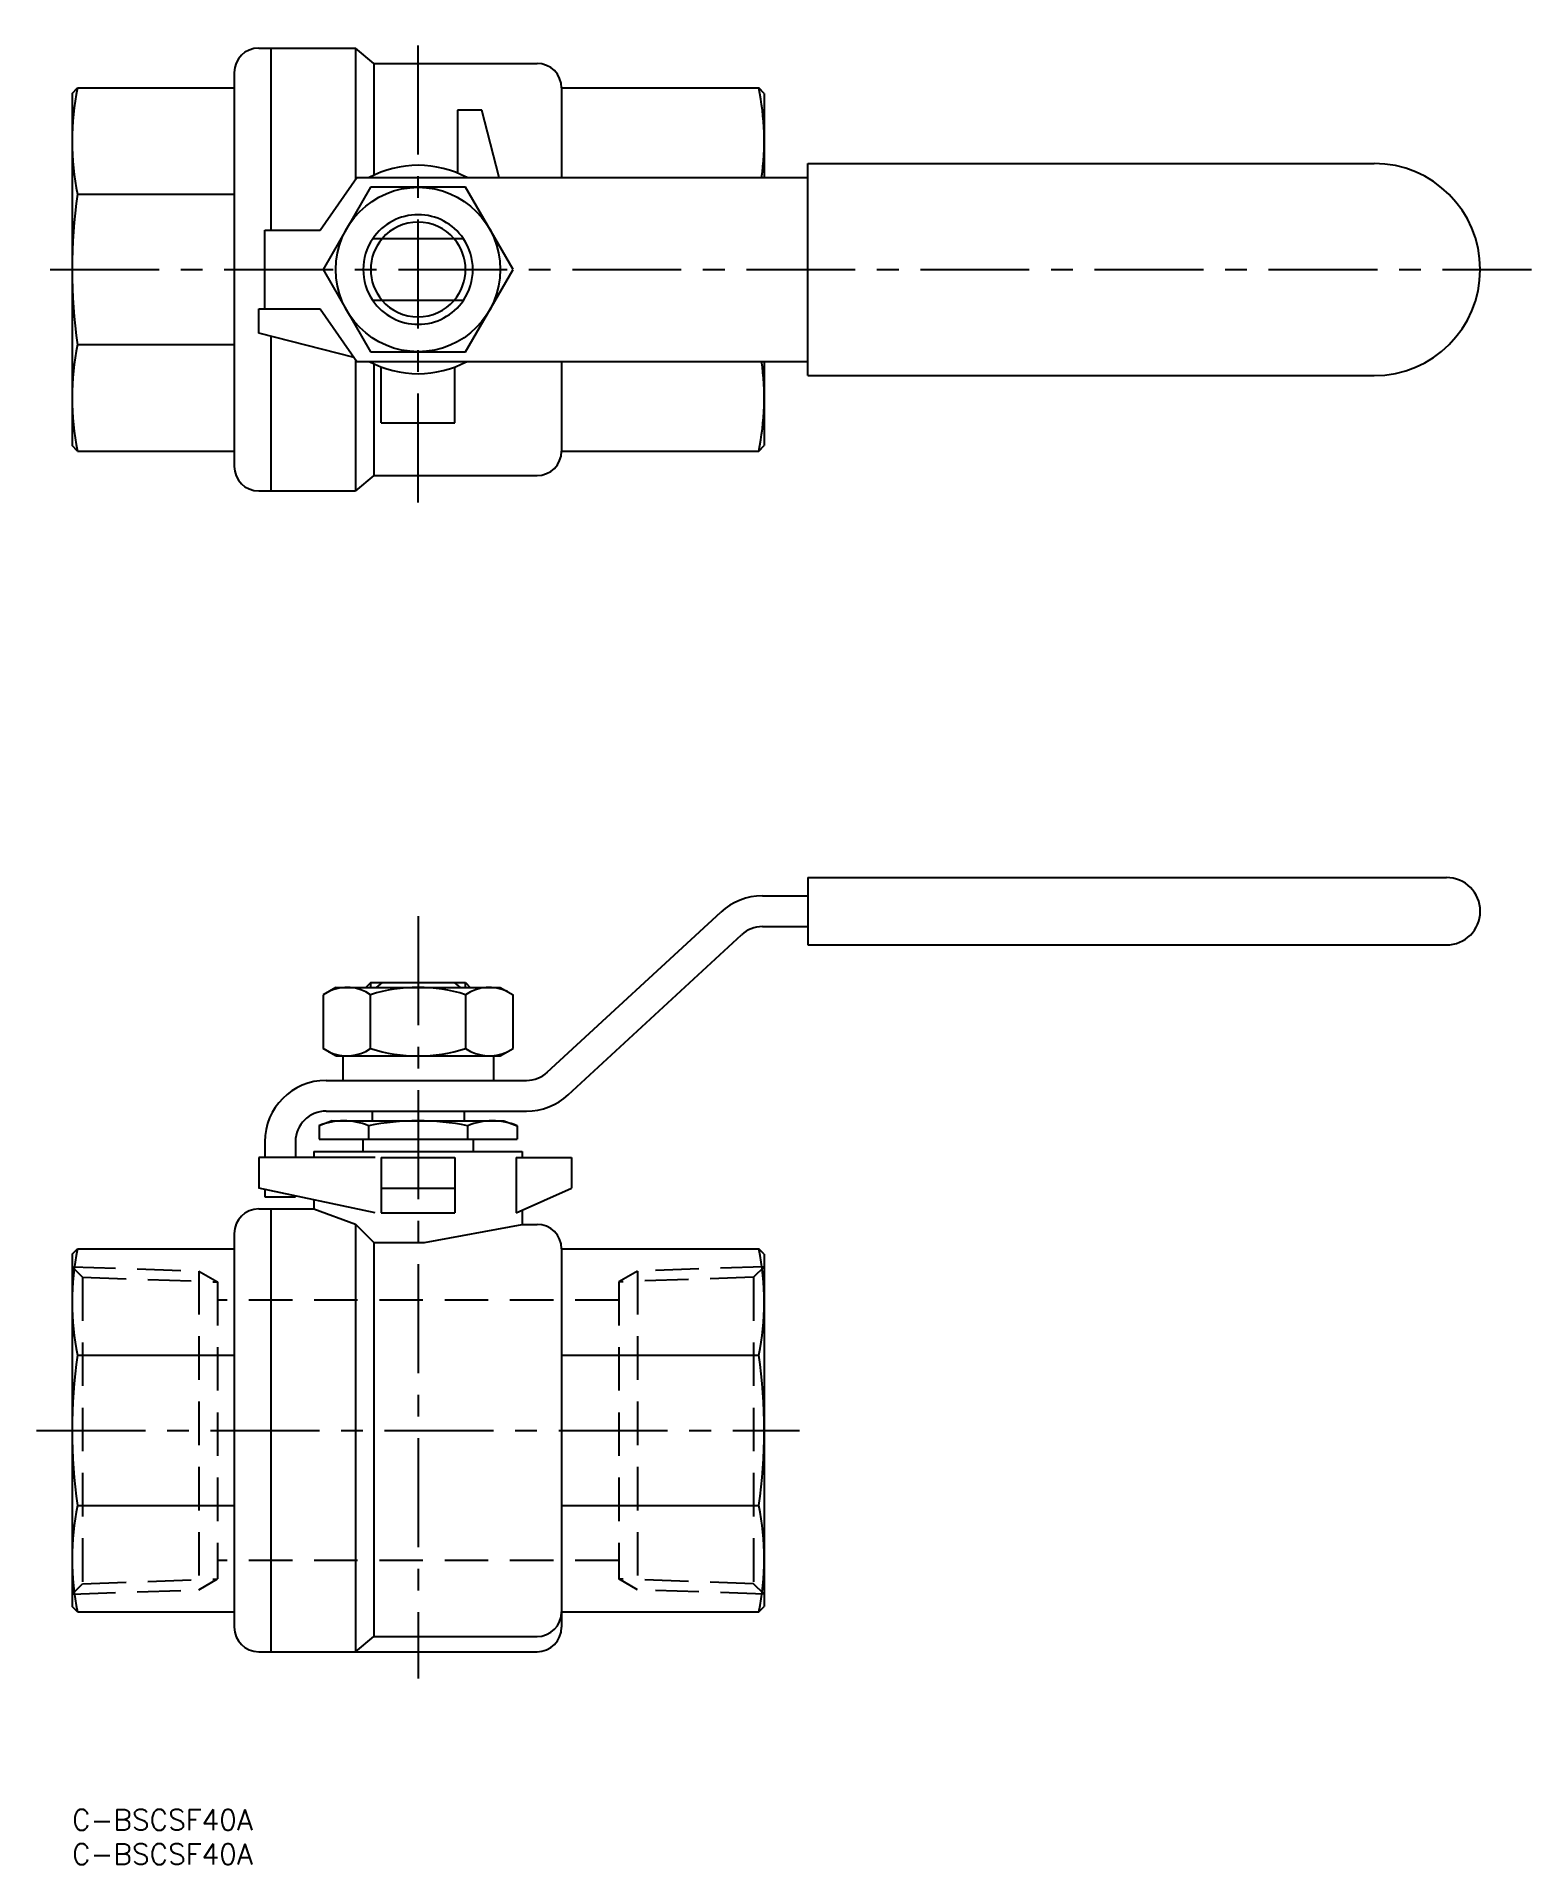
# Model space of a CAD drawing. Extents: x -5 to 213, y -8 to 259.
import ezdxf

# ---------------------------------------------------------------- set-up
doc = ezdxf.new("R2010")
doc.units = 0
doc.header["$LTSCALE"] = 0.5
doc.linetypes.add('CENTER', pattern=[50.8, 31.75, -6.35, 6.35, -6.35])
doc.linetypes.add('DASHED', pattern=[19.05, 12.7, -6.35])
doc.layers.get('0').update_dxf_attribs({"linetype": 'CONTINUOUS'})
doc.layers.add('CENTER', color=1, linetype='CENTER')
doc.styles.get("Standard").update_dxf_attribs({"font": 'txt.shx', "height": 3, "bigfont": 'bigfont.shx'})

# ---------------------------------------------------------------- blocks, each defined once
blk = doc.blocks.new('*U13')
at = {"color": 7, "linetype": 'CONTINUOUS'}
blk.add_text('C-BSCSF40A', height=3, dxfattribs=at).set_placement((0, -3))
blk = doc.blocks.new('*U14')
at = {"color": 7, "linetype": 'CONTINUOUS'}
blk.add_text('C-BSCSF40A', height=3, dxfattribs=at).set_placement((0, -8))

msp = doc.modelspace()

# ---------------------------------------------------------------- linework, layer by layer
at = {"color": 7, "linetype": 'CONTINUOUS'}
for p, q in [((27.24, 257.12), (41.38, 257.12)), ((29.03, 257.12), (29.03, 230.53)), ((41.38, 257.12), (41.38, 237.97)), ((44.06, 254.88), (41.38, 257.12)), ((23.66, 253.54), (23.66, 196.07)), ((44.06, 254.88), (44.06, 238.58)), ((44.06, 254.88), (67.86, 254.88)), ((0, 250.51), (0.8, 251.3)), ((0.8, 251.3), (23.66, 251.3)), ((71.44, 251.3), (71.44, 238.22)), ((71.44, 251.3), (100.21, 251.3)), ((101, 250.51), (100.21, 251.3)), ((0, 250.51), (0, 199.1)), ((101, 250.51), (101, 238.22)), ((101, 250.51), (101, 238.22)), ((56.23, 248.07), (56.23, 238.89)), ((59.81, 248.07), (56.23, 248.07)), ((62.32, 238.22), (59.81, 248.07)), ((107.4, 240.28), (190.02, 240.28)), ((107.4, 209.33), (107.4, 240.28)), ((36.19, 230.53), (41.55, 238.22)), ((41.55, 238.22), (107.4, 238.22)), ((0.8, 235.78), (23.66, 235.78)), ((43.57, 236.8), (36.65, 224.8)), ((57.43, 236.8), (43.57, 236.8)), ((64.36, 224.8), (57.43, 236.8)), ((28.13, 230.53), (36.19, 230.53)), ((28.13, 219.08), (28.13, 230.53)), ((57.12, 229.3), (43.89, 229.3)), ((36.65, 224.8), (43.57, 212.8)), ((57.43, 212.8), (64.36, 224.8)), ((27.24, 219.08), (36.19, 219.08)), ((27.24, 215.5), (27.24, 219.08)), ((36.19, 219.08), (41.55, 211.38)), ((57.12, 220.3), (43.89, 220.3)), ((0.8, 213.83), (23.66, 213.83)), ((41.17, 211.94), (27.24, 215.5)), ((29.03, 215.04), (29.03, 192.49)), ((41.38, 211.64), (41.38, 192.49)), ((41.55, 211.38), (107.4, 211.38)), ((43.57, 212.8), (57.43, 212.8)), ((44.06, 211.03), (44.06, 194.73)), ((71.44, 211.38), (71.44, 198.3)), ((101, 211.38), (101, 199.1)), ((101, 211.38), (101, 199.1)), ((45.13, 202.44), (45.13, 210.57)), ((55.87, 202.44), (55.87, 210.57)), ((107.4, 209.33), (190.02, 209.33)), ((45.13, 202.44), (55.87, 202.44)), ((0.8, 198.3), (0, 199.1)), ((0.8, 198.3), (23.66, 198.3)), ((71.44, 198.3), (100.21, 198.3)), ((100.21, 198.3), (101, 199.1)), ((27.24, 192.49), (41.38, 192.49)), ((44.06, 194.73), (41.38, 192.49)), ((44.06, 194.73), (67.86, 194.73)), ((107.4, 136.05), (107.4, 126.21)), ((107.4, 136.05), (200.58, 136.05)), ((69.36, 107.63), (94.67, 131)), ((100.74, 133.37), (107.4, 133.37)), ((100.74, 128.9), (107.4, 128.9)), ((72.4, 104.34), (97.71, 127.71)), ((107.4, 126.21), (200.58, 126.21)), ((43.58, 120.72), (42.88, 120.02)), ((43.58, 120.72), (57.42, 120.72)), ((45.25, 120.72), (44.37, 120.02)), ((55.76, 120.72), (56.64, 120.02)), ((57.42, 120.72), (58.12, 120.02)), ((38.5, 120.02), (36.65, 118.95)), ((36.65, 118.95), (36.65, 111.09)), ((38.5, 120.02), (62.5, 120.02)), ((43.57, 111.09), (43.57, 118.95)), ((57.43, 118.95), (57.43, 111.09)), ((62.5, 120.02), (64.36, 118.95)), ((64.36, 111.09), (64.36, 118.95)), ((38.5, 110.02), (36.65, 111.09)), ((38.5, 110.02), (62.5, 110.02)), ((39.5, 110.02), (39.5, 106.44)), ((61.51, 110.02), (61.51, 106.44)), ((62.5, 110.02), (64.36, 111.09)), ((37.08, 106.44), (66.33, 106.44)), ((37.08, 101.97), (66.33, 101.97)), ((43.79, 101.97), (43.79, 100.53)), ((57.21, 101.97), (57.21, 100.53)), ((37.98, 100.53), (36.04, 99.82)), ((36.04, 99.82), (36.04, 97.85)), ((37.98, 100.53), (63.03, 100.53)), ((43.27, 99.82), (43.27, 97.85)), ((57.73, 99.82), (57.73, 97.85)), ((63.03, 100.53), (64.96, 99.82)), ((64.96, 99.82), (64.96, 97.85)), ((28.13, 97.49), (28.13, 95.17)), ((32.61, 97.49), (32.61, 95.17)), ((35.29, 96.06), (35.29, 95.17)), ((35.29, 96.06), (65.71, 96.06)), ((36.04, 97.85), (64.96, 97.85)), ((42.45, 97.85), (42.45, 96.06)), ((58.55, 97.85), (58.55, 96.06)), ((65.71, 96.06), (65.71, 95.17)), ((27.24, 95.17), (27.24, 90.69)), ((44.24, 95.17), (27.24, 95.17)), ((45.13, 95.17), (45.13, 87.11)), ((45.13, 95.17), (55.87, 95.17)), ((55.87, 95.17), (55.87, 87.11)), ((64.82, 95.17), (72.87, 95.17)), ((64.82, 95.17), (64.82, 87.11)), ((72.87, 95.17), (72.87, 90.69)), ((44.24, 87.11), (27.24, 90.69)), ((28.13, 90.5), (28.13, 89.44)), ((28.13, 89.44), (32.61, 89.44)), ((32.61, 89.56), (32.61, 89.44)), ((35.29, 89), (35.29, 87.67)), ((45.13, 90.69), (55.87, 90.69)), ((64.82, 87.11), (72.87, 90.69)), ((27.24, 87.67), (35.29, 87.67)), ((29.03, 87.67), (29.03, 23.04)), ((35.29, 87.67), (41.38, 85.45)), ((41.38, 85.45), (41.38, 23.04)), ((41.38, 85.45), (44.06, 82.77)), ((45.13, 87.11), (55.87, 87.11)), ((51.45, 82.77), (65.71, 85.43)), ((65.71, 87.51), (65.71, 85.43)), ((65.71, 85.43), (67.86, 85.43)), ((23.66, 84.09), (23.66, 26.62)), ((44.06, 82.77), (44.06, 25.27)), ((44.06, 82.77), (51.45, 82.77)), ((0, 81.06), (0.8, 81.85)), ((0, 81.06), (0, 29.65)), ((0.8, 81.85), (23.66, 81.85)), ((71.44, 81.85), (71.44, 26.62)), ((71.44, 81.85), (100.21, 81.85)), ((101, 81.06), (100.21, 81.85)), ((101, 81.06), (101, 29.65)), ((101, 81.06), (101, 29.65)), ((0.8, 66.33), (23.66, 66.33)), ((71.44, 66.33), (100.21, 66.33)), ((0.8, 44.38), (23.66, 44.38)), ((71.44, 44.38), (100.21, 44.38)), ((0.8, 28.85), (0, 29.65)), ((100.21, 28.85), (101, 29.65)), ((0.8, 28.85), (23.66, 28.85)), ((71.44, 28.85), (100.21, 28.85)), ((41.38, 23.04), (44.06, 25.27)), ((44.06, 25.27), (67.86, 25.27)), ((27.24, 23.04), (67.86, 23.04))]:
    msp.add_line(p, q, dxfattribs=at)
at = {"color": 3, "linetype": 'CONTINUOUS'}
for p, q in [((43.58, 120.02), (43.58, 120.72)), ((57.42, 120.02), (57.42, 120.72))]:
    msp.add_line(p, q, dxfattribs=at)
at = {"color": 3, "linetype": 'DASHED'}
for p, q in [((0, 79.25), (18.5, 78.61)), ((0, 79.25), (1.53, 77.72)), ((1.53, 77.72), (1.53, 32.98)), ((1.53, 77.72), (21.23, 77.03)), ((18.5, 78.61), (18.5, 32.1)), ((18.5, 78.61), (21.23, 77.03)), ((82.5, 78.61), (79.78, 77.03)), ((99.47, 77.72), (79.78, 77.03)), ((101, 79.25), (82.5, 78.61)), ((82.5, 78.61), (82.5, 32.1)), ((101, 79.25), (99.47, 77.72)), ((99.47, 77.72), (99.47, 32.98)), ((21.23, 77.03), (21.23, 33.67)), ((79.78, 77.03), (79.78, 33.67)), ((79.78, 74.35), (21.23, 74.35)), ((79.78, 36.35), (21.23, 36.35)), ((0, 31.45), (1.53, 32.98)), ((0, 31.45), (18.5, 32.1)), ((1.53, 32.98), (21.23, 33.67)), ((18.5, 32.1), (21.23, 33.67)), ((99.47, 32.98), (79.78, 33.67)), ((82.5, 32.1), (79.78, 33.67)), ((101, 31.45), (82.5, 32.1)), ((101, 31.45), (99.47, 32.98))]:
    msp.add_line(p, q, dxfattribs=at)
at = {"color": 7, "linetype": 'CONTINUOUS'}
msp.add_circle((50.5, 224.8), 12, dxfattribs=at)
for centre, radius, start, end in [((27.24, 253.54), 3.58, 90, 180), ((67.86, 251.3), 3.58, 0, 90), ((38.29, 243.54), 38.29, 168.3036, 191.6964), ((62.72, 243.54), 38.29, 352.0156, 11.6964), ((190.02, 224.8), 15.48, 270, 90), ((50.5, 224.8), 15.21, 61.9275, 118.0725), ((76.18, 224.8), 76.18, 171.715, 188.285), ((50.5, 224.8), 6.92, 40.5811, 139.4189), ((50.5, 224.8), 8, 145.7711, 214.2289), ((50.5, 224.8), 8, 325.7711, 34.2289), ((50.5, 224.8), 6.92, 220.5811, 319.4189), ((38.29, 206.07), 38.29, 168.3036, 191.6964), ((50.5, 224.8), 15.21, 241.9275, 298.0725), ((62.72, 206.07), 38.29, 348.3036, 7.9844), ((67.86, 198.3), 3.58, 270, 0), ((27.24, 196.07), 3.58, 180, 270), ((200.58, 131.13), 4.92, 270, 90), ((100.74, 124.42), 8.95, 90, 132.7167), ((100.74, 124.42), 4.47, 90, 132.7167), ((40.11, 113.88), 6.13, 55.6158, 115.6158), ((50.5, 97.09), 22.93, 72.412, 107.588), ((60.89, 113.88), 6.13, 64.3842, 124.3842), ((40.11, 116.15), 6.13, 244.3842, 304.3842), ((50.5, 132.95), 22.93, 252.412, 287.588), ((60.89, 116.15), 6.13, 235.6158, 295.6158), ((66.33, 110.91), 4.47, 270, 312.7167), ((37.08, 97.49), 8.95, 90, 180), ((66.33, 110.91), 8.95, 270, 312.7167), ((37.08, 97.49), 4.47, 90, 180), ((39.65, 91.06), 9.47, 67.56, 112.44), ((50.5, 63.72), 36.81, 78.6714, 101.3286), ((61.35, 91.06), 9.47, 67.56, 112.44), ((27.24, 84.09), 3.58, 90, 180), ((67.86, 81.85), 3.58, 0, 90), ((38.29, 74.09), 38.29, 168.3036, 191.6964), ((62.72, 74.09), 38.29, 348.3036, 11.6964), ((76.18, 55.35), 76.18, 171.715, 188.285), ((24.83, 55.35), 76.18, 351.715, 8.285), ((38.29, 36.61), 38.29, 168.3036, 191.6964), ((62.72, 36.61), 38.29, 348.3036, 11.6964), ((67.86, 28.85), 3.58, 270, 0), ((27.24, 26.62), 3.58, 180, 270), ((67.86, 26.62), 3.58, 270, 0)]:
    msp.add_arc(centre, radius, start, end, dxfattribs=at)
at = {"color": 3, "linetype": 'CONTINUOUS'}
for radius, start, end in [(8, 34.2289, 145.7711), (6.92, 139.4189, 220.5811), (6.92, 319.4189, 40.5811), (8, 214.2289, 325.7711)]:
    msp.add_arc((50.5, 224.8), radius, start, end, dxfattribs=at)
at = {"layer": 'CENTER', "color": 1, "linetype": 'CENTER'}
for p, q in [((50.5, 190.81), (50.5, 258.8)), ((-3.18, 224.8), (212.98, 224.8)), ((50.5, 130.4), (50.5, 19.12)), ((-5.18, 55.35), (106.18, 55.35))]:
    msp.add_line(p, q, dxfattribs=at)

# ---------------------------------------------------------------- block references
at = {"color": 7, "linetype": 'CONTINUOUS'}
for name in ['*U13', '*U14']:
    msp.add_blockref(name, (0, 0), dxfattribs=at)

doc.saveas('drawing.dxf')
